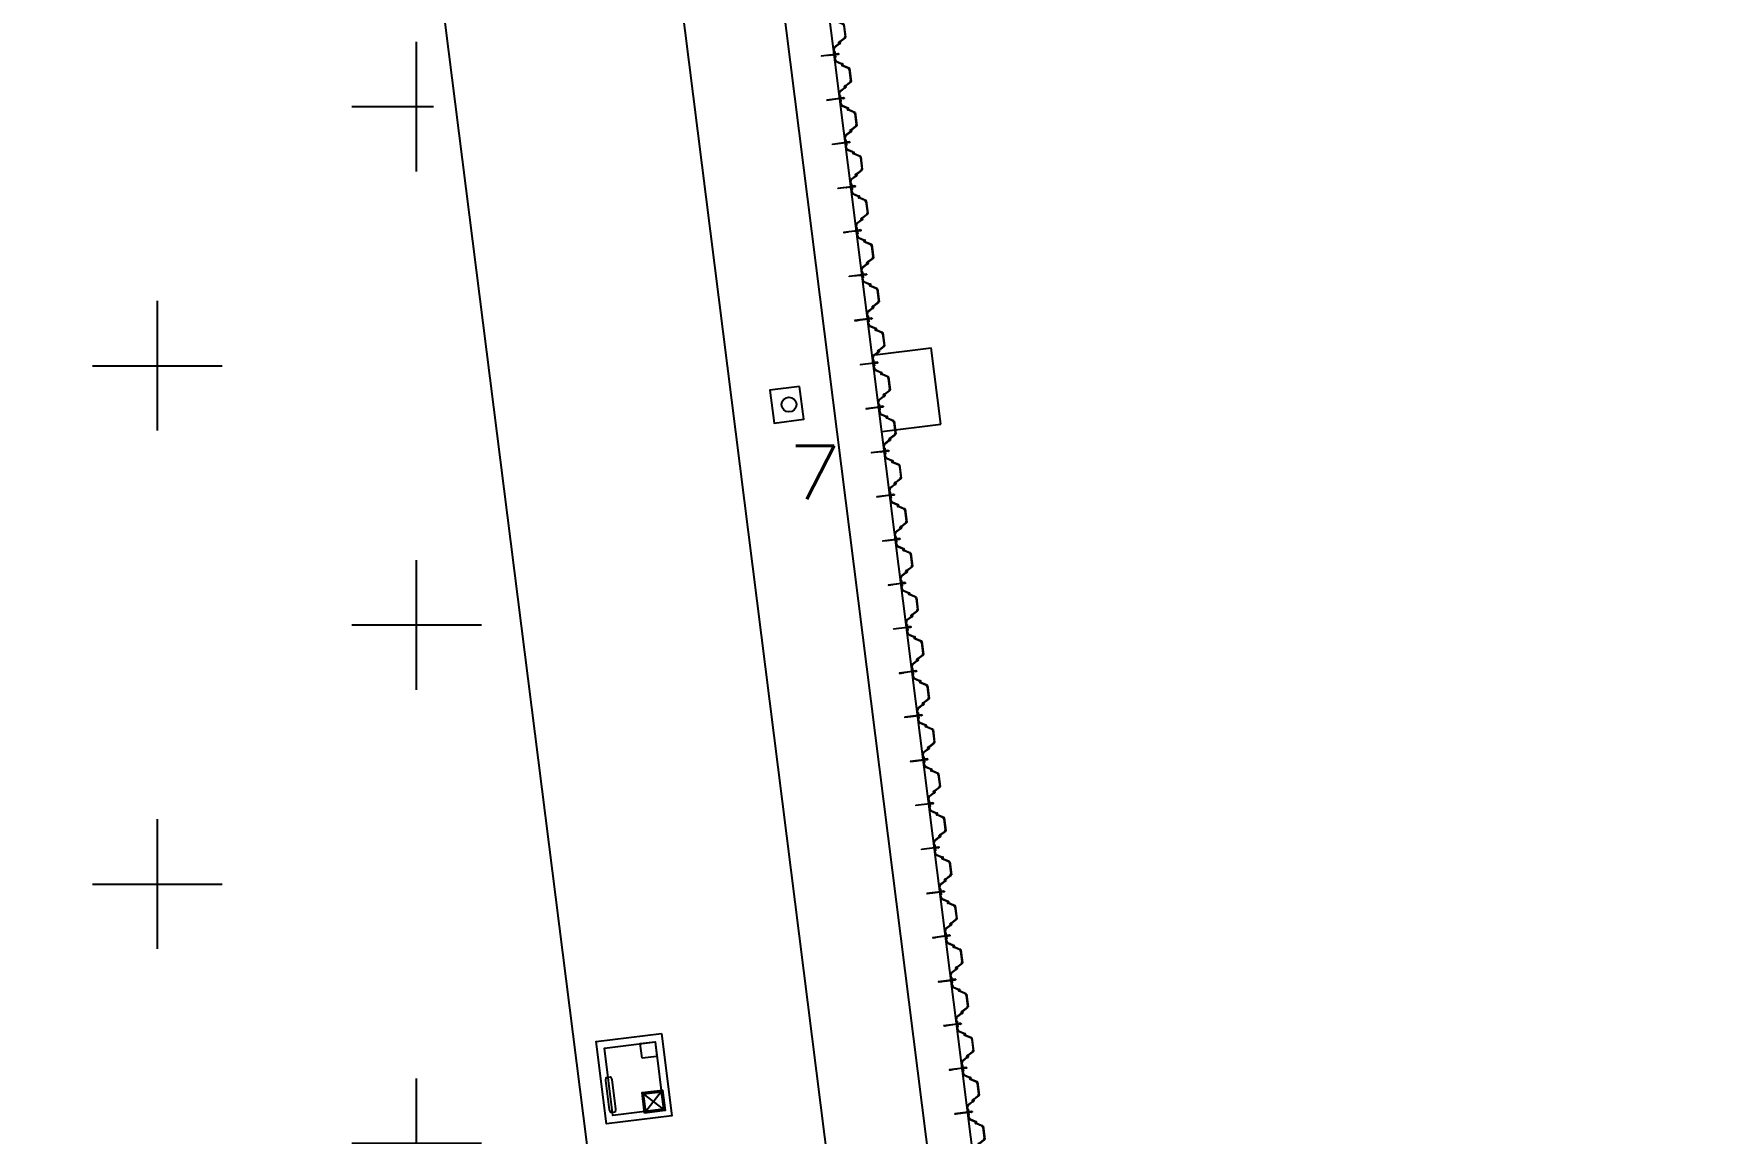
# Model space of a CAD drawing. Header units: inches. Extents: x 2621776591 to 2623670951, y 363331607 to 364354604.
# Drawn here: x 2622181330 to 2622237749, y 363726902 to 363764050 of the extents above; entities that cross this region are included whole.
import ezdxf

# ---------------------------------------------------------------- set-up
doc = ezdxf.new("R2010")
doc.units = ezdxf.units.IN
doc.header["$MEASUREMENT"] = 0
doc.linetypes.add('ACAD_ISO10W100', pattern=[18, 12, -3, 0, -3])
for name, color, linetype in [('BOLLARD', 1, 'Continuous'), ('Bollard Nos.', 7, 'Continuous'), ('CABLE REELING PIT', 1, 'Continuous'), ('DIM', 8, 'Continuous'), ('FENDER', 1, 'Continuous'), ('PIER', 7, 'Continuous'), ('SHEETPILE', 9, 'Continuous'), ('TEXT2', 1, 'Continuous')]:
    doc.layers.add(name, color=color, linetype=linetype)
doc.styles.add('ROMANS', font='romans')
pattern_1 = [(345, (493164.8837858685, 2793723.272402522), (0.00246525140460151, 0.009200443495403375), [])]

# ---------------------------------------------------------------- blocks, each defined once
blk = doc.blocks.new('AU25D')
at = {"color": 7}
for p, q in [((-17.75, 10.5), (-17.75, 3.000437081158451)), ((-8.25, 9.5), (-8.25, 7.870285842249359)), ((6.545248191543577, -6.787101521733347), (-7.257391819077383, 5.64085136581707)), ((-5.75, 22.5), (17.85288811077771, 22.5)), ((-5.25, 12.5), (15.13794479972966, 12.5)), ((22.71786163413707, -18.04792223050753), (20.11312721772992, 7.997553924336897)), ((32.39452791679468, -14.31602513385769), (29.79332591397724, 11.6941294184071)), ((717.6054720832016, -14.31602513385769), (720.2066740860191, 11.6941294184071)), ((727.2821383658611, -18.04792223050571), (729.8868727822683, 7.997553924336897)), ((755.7499999999983, 22.5), (732.1471118892205, 22.5)), ((755.2499999999982, 12.5), (734.8620552002667, 12.5)), ((756.5452481915428, 6.787101521733347), (742.7426081809216, -5.64085136581707)), ((743.4547518084528, -6.787101521733347), (757.2573918190737, 5.64085136581707)), ((749.8497159067965, 10.5), (755.1199999999982, 10.5)), ((758.2499999999982, 9.5), (758.2499999999982, 7.870285842249359)), ((767.7499999999982, 10.5), (767.7499999999982, 3.000437081158451)), ((772.7178616341342, 18.04792223050571), (770.113127217729, -7.997553924336897)), ((776.0411521251635, 28.22840040445408), (884.4516152983097, 212.6682477956328)), ((782.3945279167938, 14.31602513385769), (779.7933259139763, -11.6941294184071)), ((785.7178184078231, 24.49650330780605), (873.3022127351968, 173.5047433868967)), ((906.0042368972807, 225), (1343.995763102714, 225)), ((937.9600775321112, 210.4999999999999), (1312.039922467884, 210.4999999999999)), ((1473.958847874833, 28.22840040445589), (1365.548384701686, 212.6682477956328)), ((1464.282181592173, 24.49650330780605), (1376.697787264799, 173.5047433868967)), ((1467.605472083202, 14.31602513385769), (1470.20667408602, -11.6941294184071)), ((1477.282138365861, 18.04792223050753), (1479.886872782267, -7.997553924336897)), ((1493.454751808453, 6.787101521733347), (1507.257391819074, -5.64085136581707)), ((1500.150284093199, 10.5), (1494.879999999998, 10.5)), ((-0.150284093202572, -10.5), (5.119999999998981, -10.5)), ((26.04115212516444, -28.22840040445589), (134.4516152983105, -212.6682477956328)), ((35.71781840782387, -24.49650330780605), (123.3022127351978, -173.5047433868967)), ((593.9957631027154, -225), (156.0042368972826, -225)), ((562.0399224678858, -210.4999999999999), (187.9600775321123, -210.4999999999999)), ((723.9588478748318, -28.22840040445408), (615.5483847016857, -212.6682477956328)), ((714.2821815921725, -24.49650330780605), (626.6977872648002, -173.5047433868967)), ((732.2499999999983, -10.5), (732.2499999999983, -3.000437081158451)), ((741.7499999999982, -9.5), (741.7499999999982, -7.870285842249359)), ((744.2499999999983, -22.5), (767.8528881107759, -22.5)), ((744.7499999999983, -12.5), (765.1379447997286, -12.5)), ((750.1502840931988, -10.5), (744.8799999999992, -10.5)), ((1505.749999999998, -22.5), (1482.14711188922, -22.5)), ((1505.249999999998, -12.5), (1484.862055200267, -12.5)), ((1508.249999999998, -9.5), (1508.249999999998, -7.870285842249359)), ((1517.749999999998, -10.5), (1517.749999999998, -3.000437081158451))]:
    blk.add_line(p, q, dxfattribs=at)
at = {"color": 4, "linetype": 'ACAD_ISO10W100'}
for p, q in [((5, 0), (-5, 0)), ((0, 5), (0, -5)), ((754.9999999999983, 0), (744.9999999999982, 0)), ((749.9999999999983, 5), (749.9999999999983, -5)), ((749.9999999999983, 5), (749.9999999999983, -5)), ((749.9999999999983, -5), (749.9999999999983, 5)), ((1494.999999999998, 0), (1504.999999999998, 0)), ((1499.999999999998, -5), (1499.999999999998, 5))]:
    blk.add_line(p, q, dxfattribs=at)
at = {"color": 7}
for centre, radius, start, end in [((-5.75, 10.5), 12, 90, 180), ((-7.75, 3.000437081158451), 10, 180, 220.5383065500835), ((-5.25, 9.5), 3, 90, 180), ((-5.25, 7.870285842249359), 3, 180, 227.9999999999919), ((15.13794479972966, 7.5), 5, 5.710999999998601, 90), ((17.85288811077771, 10.5), 12, 5.71099999999212, 90), ((732.1471118892205, 10.5), 12, 90, 174.2890000000078), ((734.8620552002667, 7.5), 5, 90, 174.2889999999949), ((742.2499999999982, -3.000437081158451), 10, 139.4616934499115, 180), ((749.8497159067965, -9.5), 20, 90, 139.4616934499065), ((755.1199999999982, 8.3700000000008), 2.129999999999999, 311.9999999999939, 90), ((755.2499999999982, 9.5), 3, 0, 90), ((755.7499999999983, 10.5), 12, 0, 90), ((755.2499999999982, 7.870285842249359), 3, 311.9999999999896, 0), ((757.7499999999982, 3.000437081158451), 10, 319.4616934499165, 0), ((797.5937737241346, 15.56015260882122), 25, 149.5537447587004, 174.2890000000013), ((807.2704400067951, 11.8282555121732), 25, 149.5537447587004, 174.2890000000013), ((937.9600775321112, 135.4999999999999), 75, 90, 149.5537447587004), ((906.0042368972807, 200), 25, 90, 149.5537447587004), ((1312.039922467884, 135.4999999999999), 75, 30.44625524129958, 90), ((1343.995763102714, 200), 25, 30.44625524129958, 90), ((1442.729559993201, 11.8282555121732), 25, 5.710999999998601, 30.44625524129958), ((1452.40622627586, 15.56015260882304), 25, 5.710999999998601, 30.44625524129958), ((1494.879999999998, 8.3700000000008), 2.129999999999999, 90, 228.000000000006), ((1500.150284093199, -9.5), 20, 40.53830655009346, 90), ((1507.749999999998, -3.000437081158451), 10, 0, 40.53830655008851), ((-0.150284093202572, 9.5), 20, 220.5383065500934, 270), ((5.119999999998981, -8.3700000000008), 2.129999999999999, 270, 48.000000000006), ((47.59377372413654, -15.56015260882304), 25, 185.7109999999986, 210.4462552412996), ((57.27044000679597, -11.8282555121732), 25, 185.7109999999986, 210.4462552412996), ((187.9600775321123, -135.4999999999999), 75, 210.4462552412996, 270), ((156.0042368972826, -200), 25, 210.4462552412996, 270), ((562.0399224678858, -135.4999999999999), 75, 270, 329.5537447587004), ((593.9957631027154, -200), 25, 270, 329.5537447587004), ((692.7295599932022, -11.8282555121732), 25, 329.5537447587004, 354.2890000000014), ((702.4062262758616, -15.56015260882122), 25, 329.5537447587004, 354.2890000000014), ((744.2499999999983, -10.5), 12, 180, 270), ((744.7499999999983, -7.870285842249359), 3, 131.999999999994, 180), ((744.7499999999983, -9.5), 3, 180, 270), ((744.8799999999992, -8.3700000000008), 2.129999999999999, 132.0000000000264, 270), ((750.1502840931988, 9.5), 20, 270, 319.4616934499114), ((765.1379447997286, -7.5), 5, 270, 354.2890000000014), ((767.8528881107759, -10.5), 12, 270, 354.2890000000078), ((1482.14711188922, -10.5), 12, 185.7109999999921, 270), ((1484.862055200267, -7.5), 5, 185.7109999999986, 270), ((1505.249999999998, -9.5), 3, 270, 0), ((1505.749999999998, -10.5), 12, 270, 0), ((1505.249999999998, -7.870285842249359), 3, 0, 48.000000000006)]:
    blk.add_arc(centre, radius, start, end, dxfattribs=at)
blk = doc.blocks.new('A$C571E2E11')
at = {"lineweight": 0}
h = blk.add_hatch(dxfattribs=at)
h.set_pattern_fill('ANSI31', color=9, scale=0.003, angle=300.0000000000001, style=0)
h.set_pattern_definition(pattern_1)
h.paths.add_polyline_path([(0.2716404456037787, 0.3856941267379241), (0.2506788047461647, 0.3993179890130572), (-2.621090970910376e-07, 0.0136238019913435), (0.02096137840999291, -6.053596735333121e-08)])
h = blk.add_hatch(dxfattribs=at)
h.set_pattern_fill('ANSI31', color=9, scale=0.003, angle=300.0000000000001, style=0)
h.set_pattern_definition(pattern_1)
h.paths.add_polyline_path([(0.3479340741760097, 0.5030793133191764), (0.3269724333658814, 0.5167031758464873), (0.3160733437398449, 0.4999338635243475), (0.3370349846663885, 0.486310001462698)])
at = {"color": 9, "lineweight": 0}
for points in [[(0.2506788048194721, 0.3993179891258478), (-2.621090970933437e-07, 0.0136238019913435)], [(-2.621090970933437e-07, 0.0136238019913435), (0.0209613784099929, -6.05359673500061e-08)], [(0.2716404455131851, 0.385694126598537), (0.0209613784099929, -6.05359673500061e-08)], [(0.1882121523376554, 0.4637708188965917), (0.1773130625369959, 0.4470015065744519)], [(0.1773130623623729, 0.4470015065744519), (0.345006188028492, 0.3380106091499329)], [(0.1882121520466171, 0.4637708188965917), (0.2615778943873011, 0.4160873014479876)], [(0.3055925235385075, 0.5067457943223417), (0.2510970743605867, 0.4228992322459817)], [(0.3160733437398449, 0.4999338635243475), (0.2615778946201317, 0.4160873014479876)], [(0.2615778943873011, 0.4160873014479876), (0.3559052777709439, 0.3547799214720726)], [(0.3370349844335578, 0.4863100009970367), (0.2825395353138447, 0.4024634389206767)], [(0.3475158047513105, 0.4794980701990426), (0.2930203555733897, 0.3956515081226826)], [(0.3055925235967152, 0.5067457943223417), (0.3475158047513105, 0.4794980701990426)], [(0.3269724335987121, 0.5167031758464873), (0.3160733437980525, 0.4999338635243475)], [(0.3269724333658814, 0.5167031758464873), (0.3479340744088404, 0.5030793133191764)], [(0.3479340741178021, 0.5030793133191764), (0.3370349843753502, 0.4863100009970367)], [(0.355905277596321, 0.3547799214720726), (0.3450061878538691, 0.3380106091499329)]]:
    blk.add_lwpolyline(points, dxfattribs=at)
for centre, start, end in [((0.3094053858807415, 0.4877261077978209), 61.35633697594447, 134.1300096689532), ((0.3285864314215355, 0.4752595301708123), 339.8268834078098, 52.60055610081844)]:
    blk.add_arc(centre, 0.01391010253357776, start, end, dxfattribs=at)
blk = doc.blocks.new('SHEETPILE')
at = {"color": 9, "xscale": 0.0009999999659256785, "yscale": 0.0009999999659256785, "zscale": 0.0009999999659256785, "rotation": 326.9660295775478}
for p in [(361.6410176138743, -234.8891278710216), (362.8985390811577, -235.7068319460377), (364.1560605491395, -236.5245360182598), (365.4135819977964, -237.3422401221469), (366.6711034655455, -238.1599441953003), (367.9286249321303, -238.9776482703164), (369.1861463994137, -239.7953523453325), (370.4436678673956, -240.6130564175546), (371.7011893160525, -241.4307605214417), (372.9587107833358, -242.2484645964578), (374.2162322513177, -243.0661686686799), (375.4737536999746, -243.883872772567), (376.731275167258, -244.7015768466517), (377.988796635007, -245.5192809198052), (379.2463181015919, -246.3369849948213), (380.5038395688753, -247.1546890698373), (381.7613610368571, -247.9723931420594), (383.018882485514, -248.7900972459465), (384.2764039532631, -249.6078013191), (385.5339254198479, -250.425505394116), (386.7914468871313, -251.2432094691321), (388.0489683551132, -252.0609135413542), (389.3064898037701, -252.8786176452413), (390.5640112715191, -253.6963217183948), (391.821532738104, -254.5140257934108), (393.0790542053874, -255.3317298684269)]:
    blk.add_blockref('AU25D', p, dxfattribs=at)
at = {"color": 9, "lineweight": 30, "rotation": 359.9875883989228}
for p in [(362.8369235724094, -236.4801796292886, -3.553102279701652e-05), (364.0944450403913, -237.2978837015107, -3.553102230049054e-05), (365.3519664890482, -238.1155878053978, -3.553102364706424e-05), (366.6094879567972, -238.9332918785512, -3.553102340924101e-05), (367.8670094233821, -239.7509959535673, -3.55310238222097e-05), (369.1245308906655, -240.5687000285834, -3.553102378043104e-05), (370.3820523586473, -241.3864041008055, -3.553102328390505e-05), (371.6395738073043, -242.2041082046926, -3.553102463047876e-05), (372.8970952745876, -243.0218122797087, -3.553102251743075e-05), (374.1546167425695, -243.8395163519308, -3.553102202090477e-05), (375.4121381912264, -244.6572204558179, -3.553102334336769e-05), (376.672416215355, -245.4767169822007, -3.553101920650843e-05), (377.9271811262588, -246.2926286030561, -3.553101982590656e-05), (379.1847025928437, -247.1103326780722, -3.553102023887525e-05), (380.442224060127, -247.9280367530882, -3.553102019709659e-05), (381.6997455281089, -248.7457408253103, -3.55310197005706e-05), (382.9572669767658, -249.5634449291974, -3.553102104714431e-05), (384.2147884445149, -250.3811490023509, -3.553102143600225e-05), (385.4723099110997, -251.1988530773669, -3.553102184897093e-05), (386.7298313783831, -252.016557152383, -3.553102180719227e-05), (387.987352846365, -252.8342612246051, -3.553102131066629e-05), (389.2448742950219, -253.6519653284922, -3.553102265723999e-05), (390.5023957627709, -254.4696694016457, -3.553102283720421e-05), (391.7599172293558, -255.2873734766617, -3.553102325017289e-05), (393.0174386966391, -256.1050775516778, -3.553102320839423e-05)]:
    blk.add_blockref('A$C571E2E11', p, dxfattribs=at)
blk = doc.blocks.new('A$C6b66f7a2')
at = {"layer": 'BOLLARD'}
blk.add_lwpolyline([(2622207194.722403, 363752126.3379385), (2622206192.701087, 363751999.6363845), (2622206332.574584, 363750893.4445364), (2622207334.5959, 363751020.1460906)], close=True, dxfattribs=at)
blk.add_circle((2622206838.056018, 363751519.2997688), 250, dxfattribs=at)
at = {"layer": 'FENDER'}
for p, q in [((2622209651.496582, 363753184.7446899), (2622211635.751464, 363753435.2091062)), ((2622211961.355468, 363750855.6777344), (2622211635.751464, 363753435.2091062)), ((2622209977.100586, 363750605.2132571), (2622211961.355468, 363750855.6777344))]:
    blk.add_line(p, q, dxfattribs=at)
at = {"layer": 'Bollard Nos.', "style": 'ROMANS', "width": 1.200000000953674}
blk.add_text('7', height=1800, dxfattribs=at).set_placement((2622206790.216273, 363748328.5191324))
blk = doc.blocks.new('A$Cf8f52d6a')
h = blk.add_hatch()
h.set_pattern_fill('CROSS', color=190, scale=35000)
h.set_pattern_definition([(0, (-2621516680.139141, -363862179.5052117), (8750, 8750), [4375, -13125]), (90, (-2621514492.639141, -363864367.0052117), (-8749.999999999998, 8750), [4375, -13125])])
h.paths.add_polyline_path([(41725.98507356644, -330565.7370127439), (0, 0), (-29008.87305164337, -3661.673514306545), (-10701.31254959106, -146413.587638557), (-5938.21416425705, -155638.1142347455), (-4284.154000759125, -168532.8637120128), (-6564.820395469666, -178660.9218712449), (12920.60696601868, -330565.7370128036)])

msp = doc.modelspace()

# ---------------------------------------------------------------- linework, layer by layer
at = {"layer": 'CABLE REELING PIT'}
for p, q in [((2622202601.573018, 363727721.8162124), (2622201931.591385, 363728242.5124879)), ((2622202526.930339, 363728317.1551667), (2622202006.234064, 363727647.1735336))]:
    msp.add_line(p, q, dxfattribs=at)
for points in [[(2622202532.400863, 363730283.1080513), (2622202880.733364, 363727504.8595979), (2622200675.497322, 363727228.3705084), (2622200327.164821, 363730006.6189618)], [(2622202315.444081, 363730003.9490375), (2622202601.57435, 363727721.8163794), (2622200892.454103, 363727507.5295221), (2622200606.323835, 363729789.6621803)], [(2622201881.529187, 363729445.630843), (2622201819.326954, 363729941.7466382), (2622202315.44275, 363730003.9488705), (2622202377.644982, 363729507.8330753)], [(2622200968.353509, 363727628.2653532), (2622200819.538429, 363727609.4485574), (2622200782.191948, 363727705.5225501), (2622200656.747112, 363728697.6231446), (2622200669.00519, 363728799.9693446), (2622200817.82027, 363728818.7861404), (2622200855.166749, 363728722.7121482), (2622200980.611822, 363727730.6096544)], [(2622201962.842708, 363727591.3417309), (2622201875.759583, 363728285.9038442), (2622202570.321696, 363728372.9869695), (2622202657.404821, 363727678.4248561)], [(2622202006.234064, 363727647.1735336), (2622201931.591385, 363728242.5124879), (2622202526.930339, 363728317.1551667), (2622202601.573018, 363727721.8162124)]]:
    msp.add_lwpolyline(points, close=True, dxfattribs=at)
at = {"layer": 'FENDER'}
for p, q in [((2622209651.496582, 363753184.7446899), (2622211635.751464, 363753435.2091062)), ((2622211961.355468, 363750855.6777344), (2622211635.751464, 363753435.2091062)), ((2622209977.100586, 363750605.2132571), (2622211961.355468, 363750855.6777344))]:
    msp.add_line(p, q, dxfattribs=at)
at = {"layer": 'PIER'}
for p, q in [((2622237748.669151, 363530591.0374553), (2622154131.963377, 364193027.6195066)), ((2622236260.414062, 363530403.1809692), (2622152831.814672, 364191349.5842687))]:
    msp.add_line(p, q, dxfattribs=at)
at = {"layer": 'TEXT2'}
for p, q in [((2622151194.757455, 364176374.1662219), (2622226613.134803, 363579913.5634318)), ((2622143257.952209, 364175370.6113011), (2622218676.329557, 363578910.0085109))]:
    msp.add_line(p, q, dxfattribs=at)

# ---------------------------------------------------------------- block references
at = {"color": 190}
msp.add_blockref('A$Cf8f52d6a', (2622182171.517826, 363862179.5052117), dxfattribs=at)
at = {"layer": 'DIM'}
msp.add_blockref('A$C6b66f7a2', (0, 0), dxfattribs=at)
at = {"layer": 'SHEETPILE', "color": 10, "linetype": 'Continuous', "xscale": 999.9999629246952, "yscale": 999.99999995941, "zscale": 999.9999999999998, "rotation": 310.2281254504237}
msp.add_blockref('SHEETPILE', (2622154131.963378, 364193027.6195066, -1.587643645023506e-09), dxfattribs=at)

doc.saveas('drawing.dxf')
